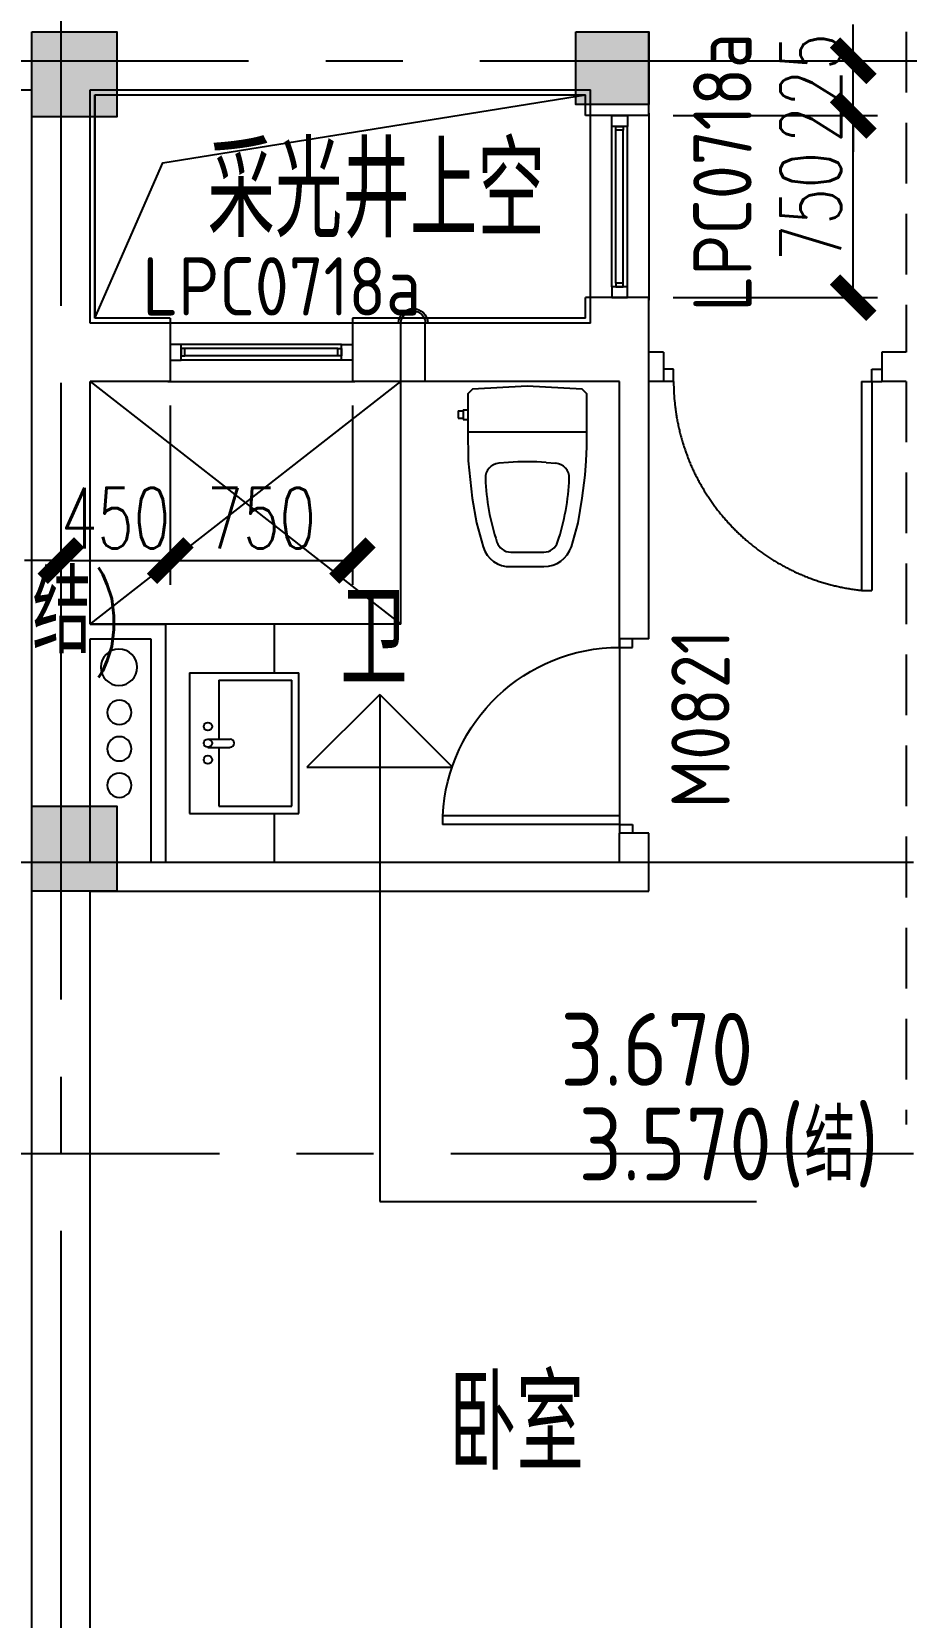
# Model space of a CAD drawing. Extents: x 296441 to 853063, y 459050 to 1117990.
# Drawn here: x 658378 to 661978, y 649460 to 655990 of the extents above; entities that cross this region are included whole.
import ezdxf

# ---------------------------------------------------------------- set-up
doc = ezdxf.new("R2010")
doc.units = 0
doc.header["$LTSCALE"] = 1000
for name, pattern in [('14-GRID$0$CENTER2', [28.575, 19.05, -3.175, 3.175, -3.175]), ('22-PLAN-BM01$0$HIDDEN', [0.375, 0.25, -0.125]), ('E1-FL02$0$HIDDEN2', [4.7625, 3.175, -1.5875])]:
    doc.linetypes.add(name, pattern=pattern)
for name, color, linetype in [('0-COL-H1', 170, 'Continuous'), ('14-GRID$0$G-GRID', 9, '14-GRID$0$CENTER2'), ('D-TEXT-FL01-mi$0$A-WIND-IDEN', 33, 'Continuous'), ('DIM_ELEV', 3, 'Continuous'), ('DZ-TEXT-FL01$0$A-ROOM-IDEN', 4, 'Continuous'), ('E1-FL01$0$A-FIXT', 162, 'Continuous'), ('E1-FL02$0$A-DOOR', 4, 'Continuous'), ('E1-FL02$0$A-DOOR-IDEN', 115, 'Continuous'), ('E1-FL02$0$A-FIXT', 162, 'Continuous'), ('E1-FL02$0$A-FLOR', 23, 'Continuous'), ('E1-FL02$0$A-HOLE', 211, 'Continuous'), ('E1-FL02$0$A-HOLE-MECH', 222, 'Continuous'), ('E1-FL02$0$A-OVLK', 140, 'Continuous'), ('E1-FL02$0$A-SECT-WIND', 155, 'Continuous'), ('E1-FL02$0$A-SECT-WOOD', 17, 'Continuous'), ('E1-FL02$0$A-WALL-FNSH', 6, 'Continuous'), ('E2-E3-FL02$0$E1-FL02$0$A-WALL', 1, 'Continuous'), ('E4-FL02$0$A-WALL-FNSH', 6, 'Continuous'), ('PUB_DIM', 3, 'Continuous'), ('PUB_TEXT', 7, 'Continuous'), ('WALL', 242, 'Continuous'), ('ZT1_Dim---标注---PM、LM、DY、JD', 252, 'Continuous')]:
    doc.layers.add(name, color=color, linetype=linetype)
doc.layers.add('E1-BS01-18-19$0$ENTR-DETL-P$0$A-ANNO-NPLT', color=215, linetype='Continuous', plot=False)
doc.styles.add('_TCH_DIM', font='SIMPLEX', dxfattribs={"bigfont": 'GBCBIG'})
doc.styles.get("Standard").update_dxf_attribs({"font": 'gbenor.shx', "bigfont": 'gbcbig.shx'})
doc.styles.add('ZT-DIMSTYLE', font='ROMANS.shx', dxfattribs={"width": 0.7, "bigfont": 'CHINESE.shx'})
doc.dimstyles.new('ZT-DIM100', dxfattribs={"dimscale": 100, "dimtxt": 2.5, "dimasz": 1.5, "dimexe": 1, "dimexo": 1, "dimgap": 0.5, "dimtad": 1, "dimdec": 0, "dimdsep": 46, "dimtxsty": 'ZT-DIMSTYLE', "dimblk": 'ARCHTICK', "dimcen": 2.5, "dimclrd": 175, "dimclre": 175, "dimclrt": 7, "dimazin": 2, "dimtfac": 1, "dimtix": 1, "dimtmove": 2, "dimatfit": 3, "dimfxl": 0, "dimarcsym": 0})

# ---------------------------------------------------------------- blocks, each defined once
blk = doc.blocks.new('HER32')
at = {"layer": 'DIM_ELEV'}
for p, q in [((851356.2, -563022.9), (851056.2, -563322.9)), ((851356.2, -563022.9), (851656.2, -563322.9)), ((851356.2, -563022.9), (851356.2, -565111.8)), ((851056.2, -563322.9), (851656.2, -563322.9)), ((851356.2, -565111.8), (852907.4, -565111.8))]:
    blk.add_line(p, q, dxfattribs=at)
at = {"layer": 'D-TEXT-FL01-mi$0$A-WIND-IDEN'}
for s, p in [('LPC0718a', (852886.7, -561446.1)), ('M0821', (852796.4, -563491.6))]:
    blk.add_text(s, height=240, rotation=90, dxfattribs=at).set_placement(p)
blk.add_text('LPC0718a', height=240, dxfattribs=at).set_placement((850379.2, -561462.6))
at = {"layer": 'DZ-TEXT-FL01$0$A-ROOM-IDEN'}
for s, height, p in [('采光井上空', 385.82, (850646.8, -561140.4)), ('卫', 385.8, (851193.1, -562985.7)), ('卧室', 385.82, (851640.9, -566218.9))]:
    blk.add_text(s, height=height, dxfattribs=at).set_placement(p)
at = {"layer": 'PUB_TEXT'}
for s, height, p in [('3.670', 300, (852099.8, -564634.7)), ('(', 300, (853004.8, -565024.7)), ('结', 289.4, (853104.8, -565024.7)), (')', 300, (853315.4, -565024.7)), ('3.570', 300, (852174.6, -565024.7))]:
    blk.add_text(s, height=height, dxfattribs=at).set_placement(p)
blk = doc.blocks.new('yyyyij')
at = {"layer": 'PUB_TEXT', "style": '_TCH_DIM'}
blk.add_text('结', height=337.6, dxfattribs=at).set_placement((758375.5, 150682.6))
at = {"layer": 'PUB_TEXT', "style": '_TCH_DIM', "width": 0.705882}
blk.add_text(')', height=297.5, dxfattribs=at).set_placement((758621.2, 150682.6))
blk = doc.blocks.new('E1-FL02$0$M1')
for p, q in [((-153.2, 60), (-153.2, 880)), ((-153.2, 880), (-113.2, 880)), ((-113.2, 60), (-113.2, 880)), ((-933.2, 60), (-973.2, 60)), ((-973.2, 0), (-973.2, 60)), ((-933.2, 60), (-933.2, 0)), ((-153.2, 60), (-113.2, 60)), ((-113.2, 60), (-73.2, 60)), ((-113.2, 60), (-113.2, 0)), ((-73.2, 0), (-73.2, 60)), ((-933.2, 0), (-973.2, 0)), ((-113.2, 0), (-73.2, 0))]:
    blk.add_line(p, q)
blk.add_arc((-113.2, 60), 820, 92.79603, 180)
blk = doc.blocks.new('E1-FL02$0$B1 PLAN 1$0$SDFGSDFGSD')
for p, q in [((63782.4, 91478.7), (63782.4, 91028.7)), ((64362.4, 91478.7), (63782.4, 91478.7)), ((64362.4, 91478.7), (64362.4, 91028.7)), ((63812.4, 91358.7), (63812.4, 91058.7)), ((64055.2, 91358.7), (63812.4, 91358.7)), ((64055.2, 91403.7), (64055.2, 91312.3)), ((64089.5, 91403.7), (64089.5, 91312.3)), ((64332.4, 91358.7), (64089.5, 91358.7)), ((64332.4, 91358.7), (64332.4, 91058.7)), ((63782.4, 91028.7), (64362.4, 91028.7)), ((63812.4, 91058.7), (64332.4, 91058.7))]:
    blk.add_line(p, q)
for centre in [(64003.8, 91403.7), (64072.4, 91403.7), (64141, 91403.7)]:
    blk.add_circle(centre, 17.1)
blk.add_arc((64072.4, 91312.3), 17.1, 180, 0)
blk = doc.blocks.new('E1-FL02$0$G-PLAN-FL01$0$KM-900')
for p, q in [((0, -40), (0, 0)), ((47.4, -40), (47.4, 0)), ((47.4, -40), (0, -40)), ((47.4, -80), (47.4, -40)), ((862.7, -80), (862.7, -40)), ((0, -812.6), (0, -852.6)), ((47.4, -812.6), (0, -812.6)), ((47.4, -812.6), (47.4, -852.6))]:
    blk.add_line(p, q)
at = {"linetype": 'E1-FL02$0$HIDDEN2'}
for p, q in [((47.4, -40), (862.7, -40)), ((47.4, -80), (862.7, -80))]:
    blk.add_line(p, q, dxfattribs=at)
blk.add_arc((47.4, 7.4), 820, 270, 353.88371, dxfattribs=at)
blk = doc.blocks.new('*U435')
at = {"layer": 'E1-FL02$0$A-SECT-WIND'}
for p, q in [((45, 32.5), (705, 32.5)), ((60, 15), (690, 15)), ((45, -32.5), (705, -32.5)), ((60, -15), (690, -15))]:
    blk.add_line(p, q, dxfattribs=at)
at = {"layer": 'E1-FL02$0$A-SECT-WOOD'}
for points in [[(0, 32.5), (45, 32.5), (45, -32.5), (0, -32.5)], [(60, 15), (60, -15), (45, -15), (45, 15)], [(690, 15), (690, -15), (705, -15), (705, 15)], [(750, 32.5), (705, 32.5), (705, -32.5), (750, -32.5)]]:
    blk.add_lwpolyline(points, close=True, dxfattribs=at)
blk = doc.blocks.new('E1-FL02$0$$0$Da-PLAN-FL02$0$qiuxingfengmao')
for p, q in [((0, 100), (240, 100)), ((0, 0), (240, 0))]:
    blk.add_line(p, q)
for radius in [60, 50]:
    blk.add_arc((240, 50), radius, 270, 90)
blk = doc.blocks.new('E1-FL01$0$321')
for p, q in [((-284.5, -102), (-284.5, -132)), ((-284.5, -102), (-264.5, -102)), ((-264.5, -97), (-244.5, -97)), ((-264.5, -97), (-264.5, -137)), ((-284.5, -132), (-264.5, -132)), ((-264.5, -137), (-244.5, -137)), ((-244.4, -188), (244.5, -188)), ((-77.4, -314), (-117.4, -317.1)), ((77.4, -314), (117.4, -317.1)), ((-68, -683), (68, -683))]:
    blk.add_line(p, q)
blk.add_lwpolyline([(225.6, -12), (0, 0), (-225.6, -12), (-244.5, -32), (-244.5, -178), (-242.8, -307.9), (-226.5, -461), (-209.3, -562.2), (-181.8, -661, 0.35122), (-68, -743), (68, -743, 0.322645), (181.8, -661), (209.3, -562.2), (226.5, -461), (237.7, -366.2), (242.8, -307.9), (244.5, -249.4), (244.5, -32)], format="xyb", close=True)
for centre, radius, start, end in [((-112.7, -376.9), 60, 94.44124, 182.13309), ((0, -1311), 1000, 85.55876, 94.44124), ((112.7, -376.9), 60, 357.86691, 85.55876), ((766.7, -344.2), 940, 182.13309, 198.47181), ((-766.7, -344.2), 940, 341.52819, 357.86691), ((-68, -623), 60, 198.47181, 270), ((68, -623), 60, 270, 341.52819)]:
    blk.add_arc(centre, radius, start, end)
blk = doc.blocks.new('EWRV')
at = {"layer": 'E1-BS01-18-19$0$ENTR-DETL-P$0$A-ANNO-NPLT'}
for centre, radius in [((1752262.6, 622396.4), 75), ((1752260.8, 622210.4), 50), ((1752260.8, 622060.4), 50), ((1752260.8, 621910.4), 50)]:
    blk.add_circle(centre, radius, dxfattribs=at)
at = {"layer": 'E1-FL01$0$A-FIXT'}
for p, q in [((1751101.8, 622573.7), (1751101.8, 623573.7)), ((1752381.8, 622573.7), (1751101.8, 623573.7)), ((1752381.8, 623573.7), (1751101.8, 622573.7)), ((1751101.8, 622573.7), (1752381.8, 622573.7))]:
    blk.add_line(p, q, dxfattribs=at)
at = {"layer": 'E1-FL02$0$A-FIXT'}
for p, q in [((1751621.8, 622373.7), (1751621.8, 622573.7)), ((1751621.8, 621593.7), (1751621.8, 621793.7))]:
    blk.add_line(p, q, dxfattribs=at)
at = {"layer": 'E1-FL02$0$A-FLOR'}
blk.add_line((1750201.8, 622513.7), (1750201.8, 621713.7), dxfattribs=at)
at = {"layer": 'E1-FL02$0$A-HOLE'}
blk.add_lwpolyline([(1752361.8, 623833.7), (1752081.8, 624473.7), (1750341.8, 624753.7)], dxfattribs=at)
at = {"layer": 'E1-FL02$0$A-OVLK'}
for p, q in [((1750081.8, 624678.7), (1750081.8, 623908.7)), ((1750321.8, 623918.7), (1750321.8, 624668.7)), ((1751301.8, 623813.7), (1752051.8, 623813.7)), ((1752061.8, 623573.7), (1751291.8, 623573.7))]:
    blk.add_line(p, q, dxfattribs=at)
at = {"layer": 'E1-FL02$0$A-WALL-FNSH'}
for p, q in [((1752361.8, 624753.7), (1750341.8, 624753.7)), ((1750341.8, 624668.7), (1750341.8, 624753.7)), ((1752361.8, 623833.7), (1752361.8, 624753.7)), ((1750321.8, 624668.7), (1750341.8, 624668.7)), ((1750321.8, 623918.7), (1750341.8, 623918.7)), ((1750341.8, 623833.7), (1750341.8, 623918.7)), ((1750341.8, 623833.7), (1751301.8, 623833.7)), ((1751301.8, 623833.7), (1751301.8, 623813.7)), ((1752051.8, 623833.7), (1752361.8, 623833.7)), ((1752051.8, 623833.7), (1752051.8, 623813.7))]:
    blk.add_line(p, q, dxfattribs=at)
at = {"layer": 'E4-FL02$0$A-WALL-FNSH'}
blk.add_line((1752361.8, 624753.7), (1752361.8, 623833.7), dxfattribs=at)
at = {"layer": 'WALL', "color": 33, "linetype": '22-PLAN-BM01$0$HIDDEN'}
for p, q in [((1749021.8, 625013.7), (1749021.8, 623693.7)), ((1749021.8, 623693.7), (1749121.8, 623693.7)), ((1749121.8, 623693.7), (1749121.8, 623573.7)), ((1750021.8, 623693.7), (1750081.8, 623693.7)), ((1750021.8, 623693.7), (1750021.8, 623573.7)), ((1749021.8, 623573.7), (1749121.8, 623573.7)), ((1749021.8, 623573.7), (1749021.8, 620513.7)), ((1750021.8, 623573.7), (1750081.8, 623573.7))]:
    blk.add_line(p, q, dxfattribs=at)
at = {"layer": 'WALL'}
for p, q in [((1750081.8, 624668.7), (1750081.8, 625013.7)), ((1752621.8, 624893.7), (1752621.8, 624893.7)), ((1750321.8, 624668.7), (1750321.8, 624773.7)), ((1752381.8, 624773.7), (1750321.8, 624773.7)), ((1752381.8, 623813.7), (1752381.8, 624773.7)), ((1752621.8, 623693.7), (1752621.8, 624773.7)), ((1750081.8, 624668.7), (1750321.8, 624668.7)), ((1750081.8, 623693.7), (1750081.8, 623918.7)), ((1750081.8, 623918.7), (1750321.8, 623918.7)), ((1750321.8, 623813.7), (1750321.8, 623918.7)), ((1750321.8, 623813.7), (1751301.8, 623813.7)), ((1751301.8, 623813.7), (1751301.8, 623573.7)), ((1752051.8, 623813.7), (1752381.8, 623813.7)), ((1752051.8, 623813.7), (1752051.8, 623573.7)), ((1750081.8, 622513.7), (1750081.8, 623693.7)), ((1752621.8, 622543.7), (1752621.8, 623693.7)), ((1750201.8, 623573.7), (1751301.8, 623573.7)), ((1750201.8, 622513.7), (1750201.8, 623573.7)), ((1752051.8, 623573.7), (1752381.8, 623573.7)), ((1752381.8, 622573.7), (1752381.8, 623573.7)), ((1752381.8, 622573.7), (1752071.8, 622573.7)), ((1752071.8, 622573.7), (1752071.8, 621593.7)), ((1750081.8, 622513.7), (1750201.8, 622513.7)), ((1752381.8, 622513.7), (1752131.8, 622513.7)), ((1752131.8, 622513.7), (1752131.8, 621593.7)), ((1752381.8, 621593.7), (1752381.8, 622513.7)), ((1752621.8, 621593.7), (1752621.8, 622543.7)), ((1750081.8, 621473.7), (1750081.8, 621713.7)), ((1750081.8, 621713.7), (1750201.8, 621713.7)), ((1750201.8, 621593.7), (1750201.8, 621713.7)), ((1752071.8, 621593.7), (1750201.8, 621593.7)), ((1752381.8, 621593.7), (1752131.8, 621593.7)), ((1752621.8, 617393.7), (1752621.8, 621593.7)), ((1752101.8, 621473.7), (1750081.8, 621473.7)), ((1752381.8, 621473.7), (1752101.8, 621473.7)), ((1752381.8, 617513.7), (1752381.8, 621473.7))]:
    blk.add_line(p, q, dxfattribs=at)
at = {"rotation": 90}
blk.add_blockref('*U435', (1750201.8, 623918.7), dxfattribs=at)
at = {"extrusion": (0, 0, -1), "zscale": -1, "rotation": 180}
blk.add_blockref('*U435', (-1751301.8, 623693.7), dxfattribs=at)
at = {"layer": 'E1-FL01$0$A-FIXT', "extrusion": (0, 0, -1), "zscale": -1}
blk.add_blockref('E1-FL01$0$321', (-1750581.8, 623553.7), dxfattribs=at)
at = {"layer": 'E1-FL02$0$A-DOOR', "xscale": 0.8888888889923692, "yscale": 0.8888888889923692, "zscale": 0.8888888889923692, "rotation": 270}
blk.add_blockref('E1-FL02$0$M1', (1750148.5, 621648.6), dxfattribs=at)
at = {"layer": 'E1-FL02$0$A-DOOR-IDEN', "extrusion": (0, 0, -1), "xscale": 1.055555555503815, "yscale": 1.055555555503815, "zscale": -1.055555555503815, "rotation": 270}
blk.add_blockref('E1-FL02$0$G-PLAN-FL01$0$KM-900', (-1749121.8, 623623.7), dxfattribs=at)
at = {"layer": 'E1-FL02$0$A-FIXT', "extrusion": (0, 0, -1), "zscale": -1, "rotation": 90}
blk.add_blockref('E1-FL02$0$B1 PLAN 1$0$SDFGSDFGSD', (-1660493.1, 558011.3), dxfattribs=at)
at = {"layer": 'E1-FL02$0$A-HOLE-MECH', "rotation": 90}
blk.add_blockref('E1-FL02$0$$0$Da-PLAN-FL02$0$qiuxingfengmao', (1751101.8, 623573.7), dxfattribs=at)
blk = doc.blocks.new('FF12')
at = {"layer": 'E2-E3-FL02$0$E1-FL02$0$A-WALL'}
blk.add_line((664296.2, 102605.5), (663966.2, 102605.5), dxfattribs=at)
blk = doc.blocks.new('_ArchTick')
at = {"color": 0, "linetype": 'ByBlock', "const_width": 0.4}
blk.add_lwpolyline([(-0.5, -0.5), (0.5, 0.5)], dxfattribs=at)
blk = doc.blocks.new('*D1841')
at = {"layer": 'Defpoints', "color": 0, "ltscale": 1000, "transparency": 16777216}
for p in [(658948.5, 654549.5), (659698.5, 654549.5), (659698.5, 653811.3)]:
    blk.add_point(p, dxfattribs=at)
at = {"layer": 'ZT1_Dim---标注---PM、LM、DY、JD', "color": 175, "linetype": 'ByBlock', "lineweight": -2, "ltscale": 1000, "transparency": 16777216}
for p, q in [((658948.5, 654449.5), (658948.5, 653711.3)), ((659698.5, 654449.5), (659698.5, 653711.3)), ((658948.5, 653811.3), (659698.5, 653811.3))]:
    blk.add_line(p, q, dxfattribs=at)
at = {"layer": 'ZT1_Dim---标注---PM、LM、DY、JD', "color": 175, "lineweight": -2, "ltscale": 1000, "transparency": 16777216, "xscale": 150, "yscale": 150, "zscale": 150, "rotation": 180}
blk.add_blockref('_ArchTick', (658948.5, 653811.3), dxfattribs=at)
at = {"layer": 'ZT1_Dim---标注---PM、LM、DY、JD', "color": 175, "lineweight": -2, "ltscale": 1000, "transparency": 16777216, "xscale": 150, "yscale": 150, "zscale": 150}
blk.add_blockref('_ArchTick', (659698.5, 653811.3), dxfattribs=at)
at = {"layer": 'ZT1_Dim---标注---PM、LM、DY、JD', "color": 7, "ltscale": 1000, "transparency": 16777216, "insert": (659323.5, 653986.3), "char_height": 250, "attachment_point": 5, "style": 'ZT-DIMSTYLE'}
blk.add_mtext('750', dxfattribs=at)
blk = doc.blocks.new('*D1842')
at = {"layer": 'Defpoints', "color": 0, "ltscale": 1000, "transparency": 16777216}
for p in [(658498.5, 654549.5), (658948.5, 654549.5), (658948.5, 653811.3)]:
    blk.add_point(p, dxfattribs=at)
at = {"layer": 'ZT1_Dim---标注---PM、LM、DY、JD', "color": 175, "linetype": 'ByBlock', "lineweight": -2, "ltscale": 1000, "transparency": 16777216}
for p, q in [((658498.5, 654449.5), (658498.5, 653711.3)), ((658948.5, 654449.5), (658948.5, 653711.3)), ((658498.5, 653811.3), (658348.5, 653811.3)), ((658498.5, 653811.3), (658948.5, 653811.3)), ((658948.5, 653811.3), (659098.5, 653811.3))]:
    blk.add_line(p, q, dxfattribs=at)
at = {"layer": 'ZT1_Dim---标注---PM、LM、DY、JD', "color": 175, "lineweight": -2, "ltscale": 1000, "transparency": 16777216, "xscale": 150, "yscale": 150, "zscale": 150}
blk.add_blockref('_ArchTick', (658498.5, 653811.3), dxfattribs=at)
at = {"layer": 'ZT1_Dim---标注---PM、LM、DY、JD', "color": 175, "lineweight": -2, "ltscale": 1000, "transparency": 16777216, "xscale": 150, "yscale": 150, "zscale": 150, "rotation": 180}
blk.add_blockref('_ArchTick', (658948.5, 653811.3), dxfattribs=at)
at = {"layer": 'ZT1_Dim---标注---PM、LM、DY、JD', "color": 7, "ltscale": 1000, "transparency": 16777216, "insert": (658723.5, 653986.3), "char_height": 250, "attachment_point": 5, "style": 'ZT-DIMSTYLE'}
blk.add_mtext('450', dxfattribs=at)
blk = doc.blocks.new('*D1839')
at = {"layer": 'Defpoints', "color": 0, "ltscale": 1000, "transparency": 16777216}
for p in [(660918.5, 655869.6), (661760.1, 655869.6), (660918.5, 655644.5)]:
    blk.add_point(p, dxfattribs=at)
at = {"layer": 'ZT1_Dim---标注---PM、LM、DY、JD', "color": 175, "linetype": 'ByBlock', "lineweight": -2, "ltscale": 1000, "transparency": 16777216}
for p, q in [((661760.1, 655869.6), (661760.1, 656019.6)), ((661018.5, 655869.6), (661860.1, 655869.6)), ((661760.1, 655644.5), (661760.1, 655869.6)), ((661018.5, 655644.5), (661860.1, 655644.5)), ((661760.1, 655644.5), (661760.1, 655494.5))]:
    blk.add_line(p, q, dxfattribs=at)
at = {"layer": 'ZT1_Dim---标注---PM、LM、DY、JD', "color": 175, "lineweight": -2, "ltscale": 1000, "transparency": 16777216, "xscale": 150, "yscale": 150, "zscale": 150}
for p, rotation in [((661760.1, 655869.6), 270), ((661760.1, 655644.5), 90)]:
    blk.add_blockref('_ArchTick', p, dxfattribs=dict(at, rotation=rotation))
at = {"layer": 'ZT1_Dim---标注---PM、LM、DY、JD', "color": 7, "ltscale": 1000, "transparency": 16777216, "insert": (661585.1, 655757), "char_height": 250, "attachment_point": 5, "rotation": 90, "style": 'ZT-DIMSTYLE'}
blk.add_mtext('225', dxfattribs=at)
blk = doc.blocks.new('*D1840')
at = {"layer": 'Defpoints', "color": 0, "ltscale": 1000, "transparency": 16777216}
for p in [(660918.5, 655644.5), (661760.1, 655644.5), (660918.5, 654894.5)]:
    blk.add_point(p, dxfattribs=at)
at = {"layer": 'ZT1_Dim---标注---PM、LM、DY、JD', "color": 175, "linetype": 'ByBlock', "lineweight": -2, "ltscale": 1000, "transparency": 16777216}
for p, q in [((661018.5, 655644.5), (661860.1, 655644.5)), ((661760.1, 654894.5), (661760.1, 655644.5)), ((661018.5, 654894.5), (661860.1, 654894.5))]:
    blk.add_line(p, q, dxfattribs=at)
at = {"layer": 'ZT1_Dim---标注---PM、LM、DY、JD', "color": 175, "lineweight": -2, "ltscale": 1000, "transparency": 16777216, "xscale": 150, "yscale": 150, "zscale": 150}
for p, rotation in [((661760.1, 655644.5), 90), ((661760.1, 654894.5), 270)]:
    blk.add_blockref('_ArchTick', p, dxfattribs=dict(at, rotation=rotation))
at = {"layer": 'ZT1_Dim---标注---PM、LM、DY、JD', "color": 7, "ltscale": 1000, "transparency": 16777216, "insert": (661585.1, 655269.5), "char_height": 250, "attachment_point": 5, "rotation": 90, "style": 'ZT-DIMSTYLE'}
blk.add_mtext('750', dxfattribs=at)

msp = doc.modelspace()

# ---------------------------------------------------------------- linework, layer by layer
at = {"layer": '0-COL-H1'}
for points in [[(658378.5, 655989.5), (658728.5, 655989.5), (658728.5, 655639.5), (658378.5, 655639.5)], [(658378.5, 655989.5), (658728.5, 655989.5), (658728.5, 655639.5), (658378.5, 655639.5)], [(660618.5, 655989.5), (660918.5, 655989.5), (660918.5, 655689.5), (660618.5, 655689.5)], [(658378.5, 652799.5), (658728.5, 652799.5), (658728.5, 652449.5), (658378.5, 652449.5)], [(658378.5, 652799.5), (658728.5, 652799.5), (658728.5, 652449.5), (658378.5, 652449.5)]]:
    msp.add_lwpolyline(points, close=True, dxfattribs=at)
at = {"layer": '0-COL-H1', "color": 254}
for points in [[(658728.5, 655639.5), (658728.5, 655989.5), (658378.5, 655639.5), (658378.5, 655989.5)], [(658728.5, 655639.5), (658728.5, 655989.5), (658378.5, 655639.5), (658378.5, 655989.5)], [(660918.5, 655689.5), (660918.5, 655989.5), (660618.5, 655689.5), (660618.5, 655989.5)], [(658728.5, 652449.5), (658728.5, 652799.5), (658378.5, 652449.5), (658378.5, 652799.5)], [(658728.5, 652449.5), (658728.5, 652799.5), (658378.5, 652449.5), (658378.5, 652799.5)]]:
    msp.add_solid(points, dxfattribs=at)
at = {"layer": '14-GRID$0$G-GRID', "color": 8, "ltscale": 0.1}
for p, q in [((658498.5, 671053.2), (658498.5, 638294.8)), ((620218.5, 655869.5), (674432.5, 655869.5)), ((620098.5, 652569.5), (674432.5, 652569.5)), ((620098.5, 651369.5), (674432.5, 651369.5))]:
    msp.add_line(p, q, dxfattribs=at)

# ---------------------------------------------------------------- block references
msp.add_blockref('yyyyij', (-99994.5, 502746.1))
at = {"xscale": -1}
msp.add_blockref('FF12', (1322344.7, 553144), dxfattribs=at)
at = {"layer": 'D-TEXT-FL01-mi$0$A-WIND-IDEN', "xscale": -1}
msp.add_blockref('EWRV', (2411000.3, 30975.8), dxfattribs=at)
at = {"layer": 'PUB_DIM'}
msp.add_blockref('HER32', (-191545, 1216283.3), dxfattribs=at)

# ---------------------------------------------------------------- dimensions: what is measured, and where the dimension line sits
at = {"layer": 'ZT1_Dim---标注---PM、LM、DY、JD', "ltscale": 1000}
for base, p1, p2, picture, middle in [((661760.1, 655869.6), (660918.5, 655644.5), (660918.5, 655869.6), '*D1839', (661585.1, 655757)), ((661760.1, 655644.5), (660918.5, 654894.5), (660918.5, 655644.5), '*D1840', (661585.1, 655269.5))]:
    dim = msp.add_linear_dim(base=base, p1=p1, p2=p2, angle=90, dimstyle='ZT-DIM100', dxfattribs=at)
    dim.commit()
    dim.dimension.update_dxf_attribs({"geometry": picture, "text_midpoint": middle})
for base, p1, p2, picture, middle in [((658948.5, 653811.3), (658498.5, 654549.5), (658948.5, 654549.5), '*D1842', (658723.5, 653986.3)), ((659698.5, 653811.3), (658948.5, 654549.5), (659698.5, 654549.5), '*D1841', (659323.5, 653986.3))]:
    dim = msp.add_linear_dim(base=base, p1=p1, p2=p2, dimstyle='ZT-DIM100', dxfattribs=at)
    dim.commit()
    dim.dimension.update_dxf_attribs({"geometry": picture, "text_midpoint": middle})

doc.saveas('drawing.dxf')
